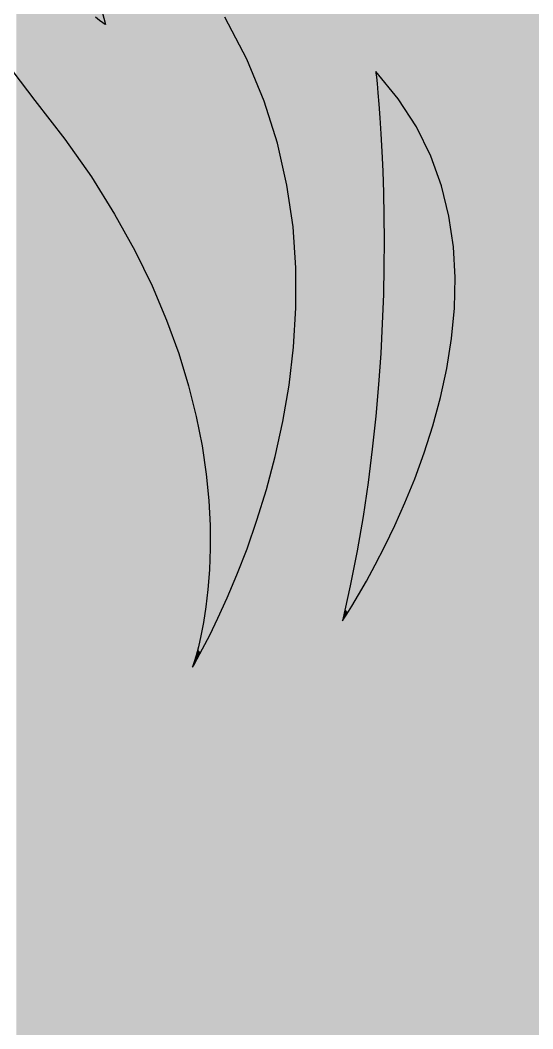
# Model space of a CAD drawing. Extents: x -42 to 1278, y -123 to 984.
# Drawn here: x 805.5 to 943.9, y 37.9 to 310.2 of the extents above; entities that cross this region are included whole.
import ezdxf

# ---------------------------------------------------------------- set-up
doc = ezdxf.new("R2010")
doc.units = 0
doc.layers.add('CABELLERA', color=7, linetype='CONTINUOUS')
doc.layers.add('CONTORNO_LON', color=7, linetype='CONTINUOUS')

# ---------------------------------------------------------------- blocks, each defined once
blk = doc.blocks.new('*U25')
at = {"layer": 'CONTORNO_LON', "color": 7, "linetype": 'CONTINUOUS'}
for points in [[(804.49, -103.97), (804.49, 979.15), (807.29, -102.53)], [(807.29, -102.53), (804.49, 979.15), (807.29, 975.16)], [(807.29, -102.53), (807.29, 975.16), (813.34, -99.41)], [(813.34, -99.41), (807.29, 975.16), (813.34, 968.33)], [(813.34, -99.41), (813.34, 968.33), (814.38, -98.88)], [(814.38, -98.88), (813.34, 968.33), (814.38, 967.39)], [(814.38, -98.88), (814.38, 967.39), (822.34, -92.95)], [(822.34, -92.95), (814.38, 967.39), (822.34, 960.13)], [(822.34, -92.95), (822.34, 960.13), (832.93, -85.08)], [(832.93, -85.08), (822.34, 960.13), (832.93, 952.29)], [(832.93, -85.08), (832.93, 952.29), (834.82, -83.21)], [(834.82, -83.21), (832.93, 952.29), (834.82, 950.89)], [(834.82, -83.21), (834.82, 950.89), (847.02, -71.18)], [(847.02, -71.18), (834.82, 950.89), (847.02, 943.51)], [(847.02, -71.18), (847.02, 943.51), (851.3, -65.85)], [(851.3, -65.85), (847.02, 943.51), (851.3, 940.92)], [(851.3, -65.85), (851.3, 940.92), (856.89, -58.91)], [(856.89, -58.91), (851.3, 940.92), (856.89, 938.15)], [(856.89, -58.91), (856.89, 938.15), (862.79, -49.96)], [(862.79, -49.96), (856.89, 938.15), (862.79, 935.23)], [(862.79, -49.96), (862.79, 935.23), (864.98, -46.05)], [(864.98, -46.05), (862.79, 935.23), (864.98, 934.15)], [(864.98, -46.05), (864.98, 934.15), (866.62, -53.47)], [(866.62, -53.47), (864.98, 934.15), (866.62, 933.33)], [(866.62, -95.49), (866.62, 933.33), (869.29, -94.39)], [(869.29, -94.39), (866.62, 933.33), (869.29, 932.01)], [(869.29, -94.39), (869.29, 932.01), (872.33, -92.88)], [(872.33, -92.88), (869.29, 932.01), (872.33, 930.51)], [(872.33, -92.88), (872.33, 930.51), (898.42, -79.94)], [(898.42, -79.94), (872.33, 930.51), (898.42, 919.97)], [(898.42, -79.94), (898.42, 919.97), (900.24, -79.04)], [(900.24, -79.04), (898.42, 919.97), (900.24, 919.38)], [(900.24, -79.04), (900.24, 919.38), (923.13, -64.29)], [(923.13, -64.29), (900.24, 919.38), (923.13, 911.91)], [(923.13, -64.29), (923.13, 911.91), (930.12, -58.28)], [(930.12, -58.28), (923.13, 911.91), (930.12, 909.62)], [(930.12, -58.28), (930.12, 909.62), (939.56, -50.17)], [(939.56, -50.17), (930.12, 909.62), (939.56, 906.91)], [(939.56, -50.17), (939.56, 906.91), (951.13, -36.75)], [(951.13, -36.75), (939.56, 906.91), (951.13, 903.59)]]:
    blk.add_solid(points, dxfattribs=at)
blk = doc.blocks.new('*U35')
at = {"layer": 'CABELLERA', "color": 7, "linetype": 'CONTINUOUS'}
for points in [[(901.53, 296.07), (901.5, 296.28), (901.53, 296.25)], [(901.53, 296.07), (901.53, 296.25), (901.6, 295.45)], [(901.6, 295.45), (901.53, 296.25), (901.6, 296.17)], [(901.6, 295.45), (901.6, 296.17), (901.71, 294.43)], [(901.71, 294.43), (901.6, 296.17), (901.71, 296.04)], [(901.71, 294.43), (901.71, 296.04), (901.85, 293.03)], [(901.85, 293.03), (901.71, 296.04), (901.85, 295.87)], [(901.85, 293.03), (901.85, 295.87), (902.02, 291.25)], [(902.02, 291.25), (901.85, 295.87), (902.02, 295.67)], [(902.02, 291.25), (902.02, 295.67), (902.21, 289.11)], [(902.21, 289.11), (902.02, 295.67), (902.21, 295.44)], [(902.21, 289.11), (902.21, 295.44), (902.42, 286.62)], [(902.42, 286.62), (902.21, 295.44), (902.42, 295.2)], [(902.42, 286.62), (902.42, 295.2), (902.62, 283.8)], [(902.62, 283.8), (902.42, 295.2), (902.62, 294.96)], [(902.62, 283.8), (902.62, 294.96), (902.83, 280.65)], [(902.83, 280.65), (902.62, 294.96), (902.83, 294.71)], [(902.83, 280.65), (902.83, 294.71), (903.04, 277.2)], [(903.04, 277.2), (902.83, 294.71), (903.04, 294.47)], [(903.04, 277.2), (903.04, 294.47), (903.4, 269.4)], [(903.4, 269.4), (903.04, 294.47), (903.4, 294.05)], [(903.4, 269.4), (903.4, 294.05), (903.65, 260.52)], [(903.65, 260.52), (903.4, 294.05), (903.65, 293.75)], [(903.65, 260.52), (903.65, 293.75), (903.75, 250.64)], [(903.75, 250.64), (903.65, 293.75), (903.75, 293.63)], [(903.75, 167.79), (903.75, 293.63), (905.26, 170.87)], [(905.26, 170.87), (903.75, 293.63), (905.26, 291.85)], [(905.26, 170.87), (905.26, 291.85), (906.14, 172.8)], [(906.14, 172.8), (905.26, 291.85), (906.14, 290.82)], [(906.14, 172.8), (906.14, 290.82), (909.32, 179.83)], [(909.32, 179.83), (906.14, 290.82), (909.32, 286.33)], [(909.32, 179.83), (909.32, 286.33), (910.13, 181.88)], [(910.13, 181.88), (909.32, 286.33), (910.13, 285.19)], [(910.13, 181.88), (910.13, 285.19), (913.28, 189.83)], [(913.28, 189.83), (910.13, 285.19), (913.28, 279.81)], [(913.28, 189.83), (913.28, 279.81), (913.52, 190.55)], [(913.52, 190.55), (913.28, 279.81), (913.52, 279.4)], [(913.52, 190.55), (913.52, 279.4), (916.33, 199.04)], [(916.33, 199.04), (913.52, 279.4), (916.33, 273.48)], [(916.33, 199.04), (916.33, 273.48), (916.88, 200.68)], [(916.88, 200.68), (916.33, 273.48), (916.88, 272.03)], [(916.88, 200.68), (916.88, 272.03), (918.6, 207.35)], [(918.6, 207.35), (916.88, 272.03), (918.6, 267.46)], [(918.6, 207.35), (918.6, 267.46), (919.85, 212.21)], [(919.85, 212.21), (918.6, 267.46), (919.85, 263.09)], [(919.85, 212.21), (919.85, 263.09), (920.35, 215.08)], [(920.35, 215.08), (919.85, 263.09), (920.35, 261.35)], [(920.35, 215.08), (920.35, 261.35), (921.63, 222.39)], [(921.63, 222.39), (920.35, 261.35), (921.63, 255.18)], [(921.63, 222.39), (921.63, 255.18), (921.94, 224.22)], [(921.94, 224.22), (921.63, 255.18), (921.94, 252.79)], [(903.75, 167.79), (903.64, 239.87), (903.75, 250.64)], [(921.94, 224.22), (921.94, 252.79), (922.45, 229.13)], [(922.45, 229.13), (921.94, 252.79), (922.45, 248.97)], [(922.45, 229.13), (922.45, 248.97), (922.58, 230.35)], [(922.58, 230.35), (922.45, 248.97), (922.58, 247.07)], [(922.58, 230.35), (922.58, 247.07), (922.87, 235.93)], [(922.87, 235.93), (922.58, 247.07), (922.87, 242.75)], [(922.87, 235.93), (922.87, 242.75), (922.9, 236.53)], [(903.64, 167.56), (903.28, 228.84), (903.64, 239.87)], [(903.64, 167.56), (903.64, 239.87), (903.75, 167.79)], [(903.28, 166.83), (903.26, 228.32), (903.28, 228.84)], [(903.28, 166.83), (903.28, 228.84), (903.64, 167.56)], [(903.26, 166.8), (902.56, 216.07), (903.26, 228.32)], [(903.26, 166.8), (903.26, 228.32), (903.28, 166.83)], [(902.56, 165.45), (901.5, 203.23), (902.56, 216.07)], [(902.56, 165.45), (902.56, 216.07), (903.26, 166.8)], [(901.36, 163.12), (900.01, 189.91), (901.36, 201.97)], [(901.5, 163.39), (901.36, 201.97), (901.5, 203.23)], [(901.36, 163.12), (901.36, 201.97), (901.5, 163.39)], [(901.5, 163.39), (901.5, 203.23), (902.56, 165.45)], [(900.01, 160.63), (899.55, 186.64), (900.01, 189.91)], [(900.01, 160.63), (900.01, 189.91), (901.36, 163.12)], [(899.55, 159.76), (898.05, 176.19), (899.55, 186.64)], [(899.55, 159.76), (899.55, 186.64), (900.01, 160.63)], [(897.87, 156.78), (896.37, 166.68), (897.87, 175.17)], [(898.05, 157.11), (897.87, 175.17), (898.05, 176.19)], [(897.87, 156.78), (897.87, 175.17), (898.05, 157.11)], [(898.05, 157.11), (898.05, 176.19), (899.55, 159.76)], [(896.37, 154.19), (895.57, 162.19), (896.37, 166.68)], [(896.37, 154.19), (896.37, 166.68), (897.87, 156.78)], [(895.57, 152.87), (895.06, 159.85), (895.57, 162.19)], [(895.57, 152.87), (895.57, 162.19), (896.37, 154.19)], [(895.06, 152.02), (893.99, 154.89), (895.06, 159.85)], [(895.06, 152.02), (895.06, 159.85), (895.57, 152.87)], [(893.99, 150.3), (893.18, 151.16), (893.99, 154.89)], [(893.99, 150.3), (893.99, 154.89), (895.06, 152.02)], [(893.18, 149.04), (892.68, 148.82), (893.18, 151.16)], [(893.18, 149.04), (893.18, 151.16), (893.99, 150.3)], [(892.68, 148.26), (892.5, 148), (892.68, 148.82)], [(892.68, 148.26), (892.68, 148.82), (893.18, 149.04)]]:
    blk.add_solid(points, dxfattribs=at)
blk = doc.blocks.new('*U36')
at = {"layer": 'CABELLERA', "color": 7, "linetype": 'CONTINUOUS'}
for points in [[(831.65, 256.55), (830.04, 360.87), (831.65, 364.29)], [(831.65, 256.55), (831.65, 363.03), (831.92, 256.11)], [(831.92, 256.11), (831.65, 363.03), (831.92, 358.74)], [(830.04, 259.22), (828.49, 356.71), (830.04, 360.87)], [(830.04, 259.22), (830.04, 360.87), (831.65, 256.55)], [(828.49, 309), (828.37, 356.38), (828.49, 356.71)], [(828.49, 261.8), (828.49, 356.71), (830.04, 259.22)], [(831.92, 256.11), (831.92, 358.74), (833.11, 254.13)], [(833.11, 254.13), (831.92, 358.74), (833.11, 354.15)], [(804.64, 294.99), (804.64, 354.7), (806.64, 292.32)], [(806.64, 292.32), (804.64, 354.7), (806.64, 346.89)], [(828.2, 310.09), (828.01, 355.2), (828.2, 355.92)], [(828.01, 310.82), (828.01, 355.2), (828.2, 310.09)], [(828.37, 309.46), (828.2, 355.92), (828.37, 356.38)], [(828.2, 310.09), (828.2, 355.92), (828.37, 309.46)], [(828.37, 309.46), (828.37, 356.38), (828.49, 309)], [(833.11, 254.13), (833.11, 354.15), (833.13, 254.1)], [(833.13, 254.1), (833.11, 354.15), (833.13, 354.12)], [(833.13, 254.1), (833.13, 354.12), (837.22, 246.31)], [(837.22, 246.31), (833.13, 354.12), (837.22, 345.02)], [(806.64, 292.32), (806.64, 346.89), (808.8, 289.44)], [(808.8, 289.44), (806.64, 346.89), (808.8, 339.99)], [(837.22, 246.31), (837.22, 345.02), (838.86, 243.19)], [(838.86, 243.19), (837.22, 345.02), (838.86, 342.2)], [(838.86, 243.19), (838.86, 342.2), (839.59, 241.57)], [(839.59, 241.57), (838.86, 342.2), (839.59, 340.93)], [(839.59, 241.57), (839.59, 340.93), (841.82, 236.64)], [(841.82, 236.64), (839.59, 340.93), (841.82, 337.47)], [(808.8, 289.44), (808.8, 339.99), (809.5, 288.5)], [(809.5, 288.5), (808.8, 339.99), (809.5, 338.11)], [(809.5, 288.5), (809.5, 338.11), (811.06, 286.47)], [(811.06, 286.47), (809.5, 338.11), (811.06, 333.94)], [(841.82, 236.64), (841.82, 337.47), (843.63, 232.62)], [(843.63, 232.62), (841.82, 337.47), (843.63, 334.85)], [(811.06, 286.47), (811.06, 333.94), (813.38, 283.46)], [(813.38, 283.46), (811.06, 333.94), (813.38, 328.69)], [(843.63, 232.62), (843.63, 334.85), (843.64, 232.6)], [(843.64, 232.6), (843.63, 334.85), (843.64, 334.84)], [(843.64, 232.6), (843.64, 334.84), (844.76, 229.68)], [(844.76, 229.68), (843.64, 334.84), (844.76, 333.31)], [(844.76, 229.68), (844.76, 333.31), (844.98, 229.1)], [(844.98, 229.1), (844.76, 333.31), (844.98, 333.02)], [(844.98, 229.1), (844.98, 333.02), (845, 229.06)], [(845, 229.06), (844.98, 333.02), (845, 333)], [(845, 229.06), (845, 333), (845, 229.06)], [(845, 229.06), (845, 333), (845, 333)], [(845, 229.06), (845, 333), (845.43, 227.92)], [(845.43, 227.92), (845, 333), (845.43, 332.49)], [(845.43, 227.92), (845.43, 332.49), (846.72, 224.56)], [(846.72, 224.56), (845.43, 332.49), (846.72, 330.97)], [(846.72, 224.56), (846.72, 330.97), (847.55, 222.39)], [(847.55, 222.39), (846.72, 330.97), (847.55, 329.91)], [(847.55, 222.39), (847.55, 329.91), (850.66, 212.57)], [(850.66, 212.57), (847.55, 329.91), (850.66, 325.98)], [(813.38, 283.46), (813.38, 328.69), (815.71, 280.44)], [(815.71, 280.44), (813.38, 328.69), (815.71, 324.19)], [(815.71, 280.44), (815.71, 324.19), (817.99, 277.48)], [(817.99, 277.48), (815.71, 324.19), (817.99, 320.38)], [(850.66, 212.57), (850.66, 325.98), (851.57, 208.98)], [(851.57, 208.98), (850.66, 325.98), (851.57, 324.82)], [(851.57, 208.98), (851.57, 324.82), (853.05, 203.18)], [(853.05, 203.18), (851.57, 324.82), (853.05, 322.63)], [(853.05, 203.18), (853.05, 322.63), (854.79, 194.25)], [(854.79, 194.25), (853.05, 322.63), (854.79, 320.04)], [(817.99, 277.48), (817.99, 320.38), (818.52, 276.79)], [(818.52, 276.79), (817.99, 320.38), (818.52, 319.62)], [(818.52, 276.79), (818.52, 319.62), (820.18, 274.37)], [(820.18, 274.37), (818.52, 319.62), (820.18, 317.23)], [(854.79, 194.25), (854.79, 320.04), (855.95, 185.82)], [(855.95, 185.82), (854.79, 320.04), (855.95, 318.32)], [(820.18, 274.37), (820.18, 317.23), (824.05, 268.71)], [(824.05, 268.71), (820.18, 317.23), (824.05, 312.66)], [(855.95, 185.82), (855.95, 318.32), (856.61, 177.93)], [(856.61, 177.93), (855.95, 318.32), (856.61, 317.33)], [(856.61, 177.93), (856.61, 317.33), (856.84, 170.6)], [(856.84, 170.6), (856.61, 317.33), (856.84, 316.99)], [(856.84, 144.49), (856.84, 316.99), (856.92, 144.65)], [(856.92, 144.65), (856.84, 316.99), (856.92, 316.87)], [(856.92, 144.65), (856.92, 316.87), (859.5, 150.02)], [(859.5, 150.02), (856.92, 316.87), (859.5, 313.03)], [(824.05, 268.71), (824.05, 312.66), (826.37, 265.32)], [(826.37, 265.32), (824.05, 312.66), (826.37, 310.57)], [(826.37, 265.32), (826.37, 310.57), (826.93, 264.4)], [(826.93, 264.4), (826.37, 310.57), (826.93, 310.08)], [(859.5, 150.02), (859.5, 313.03), (859.96, 151.06)], [(859.96, 151.06), (859.5, 313.03), (859.96, 312.34)], [(859.96, 151.06), (859.96, 312.34), (862.36, 156.46)], [(862.36, 156.46), (859.96, 312.34), (862.36, 307.83)], [(826.93, 264.4), (826.93, 310.08), (828.39, 261.96)], [(828.39, 261.96), (826.93, 310.08), (828.39, 309.06)], [(828.39, 261.96), (828.39, 309.06), (828.49, 261.8)], [(828.49, 261.8), (828.39, 309.06), (828.49, 309)], [(862.36, 156.46), (862.36, 307.83), (865.38, 163.88)], [(865.38, 163.88), (862.36, 307.83), (865.38, 302.14)], [(865.38, 163.88), (865.38, 302.14), (866.69, 167.46)], [(866.69, 167.46), (865.38, 302.14), (866.69, 299.68)], [(866.69, 167.46), (866.69, 299.68), (868.43, 172.22)], [(868.43, 172.22), (866.69, 299.68), (868.43, 295.41)], [(868.43, 172.22), (868.43, 295.41), (871.37, 181.37)], [(871.37, 181.37), (868.43, 295.41), (871.37, 288.19)], [(871.37, 181.37), (871.37, 288.19), (871.89, 183.27)], [(871.89, 183.27), (871.37, 288.19), (871.89, 286.92)], [(871.89, 183.27), (871.89, 286.92), (874.09, 191.27)], [(874.09, 191.27), (871.89, 286.92), (874.09, 279.55)], [(874.09, 191.27), (874.09, 279.55), (875.7, 198.5)], [(875.7, 198.5), (874.09, 279.55), (875.7, 274.14)], [(875.7, 198.5), (875.7, 274.14), (876.44, 201.81)], [(876.44, 201.81), (875.7, 274.14), (876.44, 270.44)], [(876.44, 201.81), (876.44, 270.44), (878.24, 212.57)], [(878.24, 212.57), (876.44, 270.44), (878.24, 261.42)], [(878.24, 212.57), (878.24, 261.42), (878.3, 212.93)], [(878.3, 212.93), (878.24, 261.42), (878.3, 260.88)], [(878.3, 212.93), (878.3, 260.88), (879.54, 224.53)], [(879.54, 224.53), (878.3, 260.88), (879.54, 249.75)], [(879.54, 224.53), (879.54, 249.75), (879.64, 226.96)], [(879.64, 226.96), (879.54, 249.75), (879.64, 248.86)], [(879.64, 226.96), (879.64, 248.86), (880.03, 236.54)], [(856.84, 144.49), (856.72, 163.87), (856.84, 170.6)], [(856.72, 144.26), (856.32, 157.77), (856.72, 163.87)], [(856.72, 144.26), (856.72, 163.87), (856.84, 144.49)], [(856.32, 143.49), (855.72, 152.33), (856.32, 157.77)], [(856.32, 143.49), (856.32, 157.77), (856.72, 144.26)], [(855.72, 142.32), (854.99, 147.59), (855.72, 152.33)], [(855.72, 142.32), (855.72, 152.33), (856.32, 143.49)], [(854.99, 140.9), (854.75, 146.38), (854.99, 147.59)], [(854.99, 140.9), (854.99, 147.59), (855.72, 142.32)], [(854.75, 140.44), (854.21, 143.59), (854.75, 146.38)], [(854.75, 140.44), (854.75, 146.38), (854.99, 140.9)], [(854.21, 139.44), (853.44, 140.35), (854.21, 143.59)], [(854.21, 139.44), (854.21, 143.59), (854.75, 140.44)], [(853.14, 137.47), (852.78, 137.91), (853.14, 139.22)], [(853.44, 138.03), (853.14, 139.22), (853.44, 140.35)], [(853.14, 137.47), (853.14, 139.22), (853.44, 138.03)], [(853.44, 138.03), (853.44, 140.35), (854.21, 139.44)], [(852.28, 135.97), (852.19, 136.05), (852.28, 136.3)], [(852.78, 136.84), (852.28, 136.3), (852.78, 137.91)], [(852.28, 135.97), (852.28, 136.3), (852.78, 136.84)], [(852.78, 136.84), (852.78, 137.91), (853.14, 137.47)], [(852.19, 135.82), (852.02, 135.55), (852.19, 136.05)], [(852.19, 135.82), (852.19, 136.05), (852.28, 135.97)]]:
    blk.add_solid(points, dxfattribs=at)

msp = doc.modelspace()

# ---------------------------------------------------------------- linework, layer by layer
at = {"layer": 'CABELLERA', "color": 7}
for points in [[(827.27, 313.79), (828.5, 309), (828.31, 309.11), (827.78, 309.45), (826.93, 310.08), (825.8, 311.01)], [(801.59, 298.96), (809.5, 288.5), (817.58, 278.08), (824.73, 267.84), (830.99, 257.81), (836.43, 248), (841.1, 238.44), (845.04, 229.16), (848.31, 220.17), (850.96, 211.5), (853.05, 203.18), (854.62, 195.22), (855.73, 187.65), (856.44, 180.5), (856.78, 173.79), (856.82, 167.53), (856.61, 161.76), (856.2, 156.5), (855.65, 151.77), (854.99, 147.59), (854.3, 144), (853.61, 141), (852.98, 138.63), (852.47, 136.91), (852.13, 135.86), (852, 135.5), (852.34, 136.07), (853.29, 137.73), (854.75, 140.44), (856.66, 144.12), (858.89, 148.73), (861.38, 154.2), (864.03, 160.47), (866.74, 167.48), (869.43, 175.18), (872, 183.51), (874.37, 192.41), (876.44, 201.81), (878.12, 211.67), (879.32, 221.92), (879.95, 232.5), (879.93, 243.35), (879.15, 254.42), (877.52, 265.65), (874.97, 276.97), (871.39, 288.34), (866.69, 299.68), (860.79, 310.94)]]:
    msp.add_lwpolyline(points, dxfattribs=at)
msp.add_lwpolyline([(901.5, 296.28), (901.54, 295.91), (901.67, 294.81), (901.85, 293.03), (902.08, 290.57), (902.35, 287.49), (902.62, 283.8), (902.9, 279.53), (903.17, 274.73), (903.4, 269.4), (903.58, 263.59), (903.71, 257.33), (903.75, 250.64), (903.7, 243.55), (903.54, 236.1), (903.26, 228.32), (902.83, 220.22), (902.25, 211.85), (901.5, 203.23), (900.56, 194.4), (899.42, 185.37), (898.05, 176.19), (896.46, 166.88), (894.61, 157.48), (892.5, 148), (892.81, 148.47), (893.69, 149.82), (895.06, 152.02), (896.85, 155.01), (898.97, 158.73), (901.36, 163.12), (903.93, 168.14), (906.61, 173.73), (909.32, 179.83), (911.99, 186.39), (914.53, 193.36), (916.88, 200.68), (918.94, 208.3), (920.66, 216.17), (921.94, 224.22), (922.72, 232.41), (922.92, 240.68), (922.45, 248.97), (921.25, 257.24), (919.24, 265.43), (916.33, 273.48), (912.46, 281.34), (907.54, 288.96)], close=True, dxfattribs=at)

# ---------------------------------------------------------------- block references
for name in ['*U36', '*U35']:
    msp.add_blockref(name, (0, 0), dxfattribs=at)
at = {"layer": 'CONTORNO_LON', "color": 7}
msp.add_blockref('*U25', (0, 0), dxfattribs=at)

doc.saveas('drawing.dxf')
